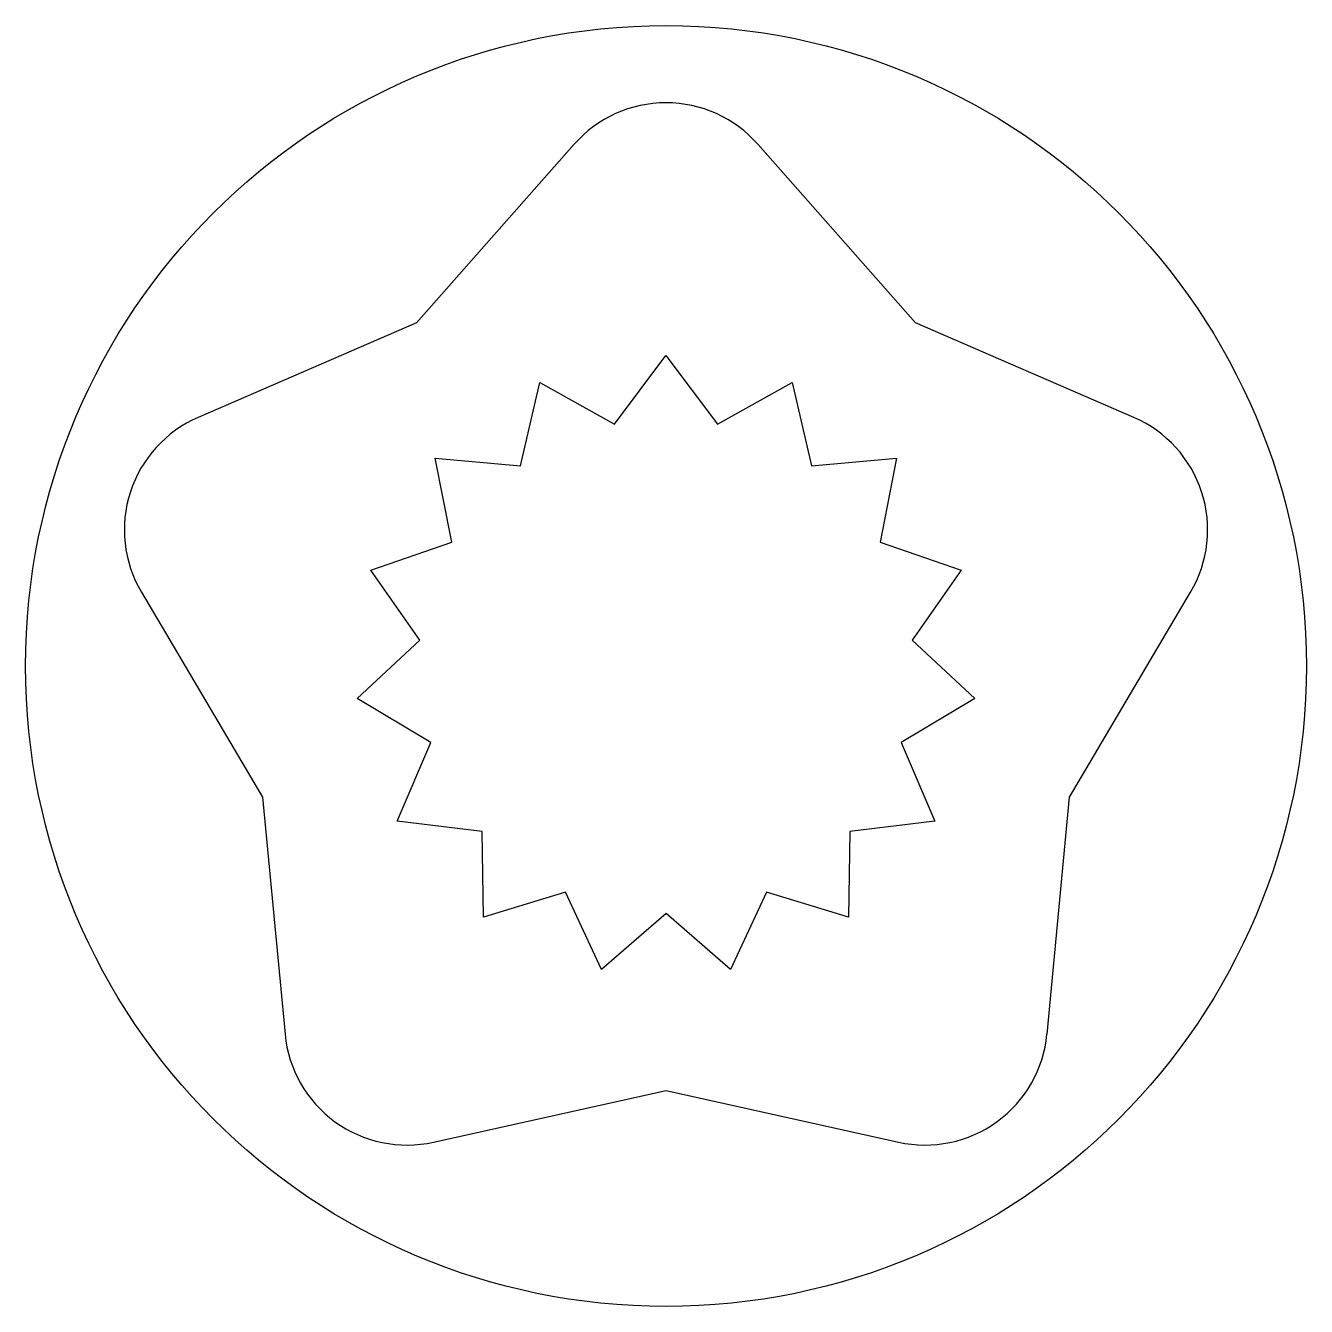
# Model space of a CAD drawing. Extents: x -14.15 to -5.85, y 23.85 to 32.15.
import ezdxf

# ---------------------------------------------------------------- set-up
doc = ezdxf.new("R2010")
doc.units = 0
doc.layers.add('20PA_ARMGEN$14T_HUBGEARARM', color=7, linetype='CONTINUOUS')
doc.layers.add('SPLINEADAPTERS', color=7, linetype='CONTINUOUS')

msp = doc.modelspace()

# ---------------------------------------------------------------- linework, layer by layer
at = {"layer": '20PA_ARMGEN$14T_HUBGEARARM'}
for p, q in [((-10.5949, 31.3816, 4.2418), (-11.6164, 30.2248, 4.2418)), ((-8.3835, 30.2248, 4.2418), (-9.405, 31.3816, 4.2418)), ((-11.6164, 30.2248, 4.2418), (-13.0323, 29.6108, 4.2418)), ((-6.9677, 29.6108, 4.2418), (-8.3835, 30.2248, 4.2418)), ((-13.4, 28.4791, 4.2418), (-12.6154, 27.1501, 4.2418)), ((-7.3845, 27.1501, 4.2418), (-6.6, 28.4791, 4.2418)), ((-12.6154, 27.1501, 4.2418), (-12.469, 25.6138, 4.2418)), ((-7.5309, 25.6138, 4.2418), (-7.3845, 27.1501, 4.2418)), ((-11.5063, 24.9144, 4.2418), (-10, 25.2499, 4.2418)), ((-10, 25.2499, 4.2418), (-8.4936, 24.9144, 4.2418))]:
    msp.add_line(p, q, dxfattribs=at)
msp.add_circle((-10, 28, 1.4608), 4.15, dxfattribs=at)
for centre, radius, start, end in [((-10, 30.8562, 4.2418), 0.7937, 41.44782, 138.55264), ((-12.7164, 28.8826, 4.2418), 0.7937, 113.44782, 210.55264), ((-7.2835, 28.8826, 4.2418), 0.7937, 329.44782, 66.55264), ((-11.6788, 25.6892, 4.2418), 0.7938, 185.44782, 282.55264), ((-8.3211, 25.6892, 4.2418), 0.7937, 257.44782, 354.55264)]:
    msp.add_arc(centre, radius, start, end, dxfattribs=at)
at = {"layer": 'SPLINEADAPTERS'}
for p, q in [((-10.3333, 29.5681), (-10.0001, 30.0116)), ((-10.0001, 30.0116), (-9.6667, 29.5681)), ((-10.9423, 29.297), (-10.8183, 29.8376)), ((-10.8183, 29.8376), (-10.3333, 29.5681)), ((-9.6667, 29.5681), (-9.1819, 29.8378)), ((-9.1819, 29.8378), (-9.0577, 29.297)), ((-11.3884, 28.8016), (-11.495, 29.3459)), ((-11.495, 29.3459), (-10.9423, 29.297)), ((-9.0577, 29.297), (-8.5052, 29.3461)), ((-8.5052, 29.3461), (-8.6116, 28.8016)), ((-11.9132, 28.6215), (-11.3884, 28.8016)), ((-8.6116, 28.8016), (-8.0869, 28.6217)), ((-11.5944, 28.1676), (-11.9132, 28.6215)), ((-8.0869, 28.6217), (-8.4056, 28.1676)), ((-12.0006, 27.7896), (-11.5944, 28.1676)), ((-8.4056, 28.1676), (-7.9994, 27.7899)), ((-11.5247, 27.5046), (-12.0006, 27.7896)), ((-7.9994, 27.7899), (-8.4753, 27.5046)), ((-11.742, 26.9941), (-11.5247, 27.5046)), ((-8.4753, 27.5046), (-8.2578, 26.9943)), ((-11.1914, 26.9273), (-11.742, 26.9941)), ((-8.2578, 26.9943), (-8.8086, 26.9273)), ((-11.1823, 26.3725), (-11.1914, 26.9273)), ((-8.8086, 26.9273), (-8.8175, 26.3726)), ((-10.652, 26.5354), (-11.1823, 26.3725)), ((-10.4181, 26.0323), (-10.652, 26.5354)), ((-9.3479, 26.5354), (-9.5816, 26.0324)), ((-8.8175, 26.3726), (-9.3479, 26.5354)), ((-10, 26.3968), (-10.4181, 26.0323)), ((-9.5816, 26.0324), (-10, 26.3968))]:
    msp.add_line(p, q, dxfattribs=at)

doc.saveas('drawing.dxf')
